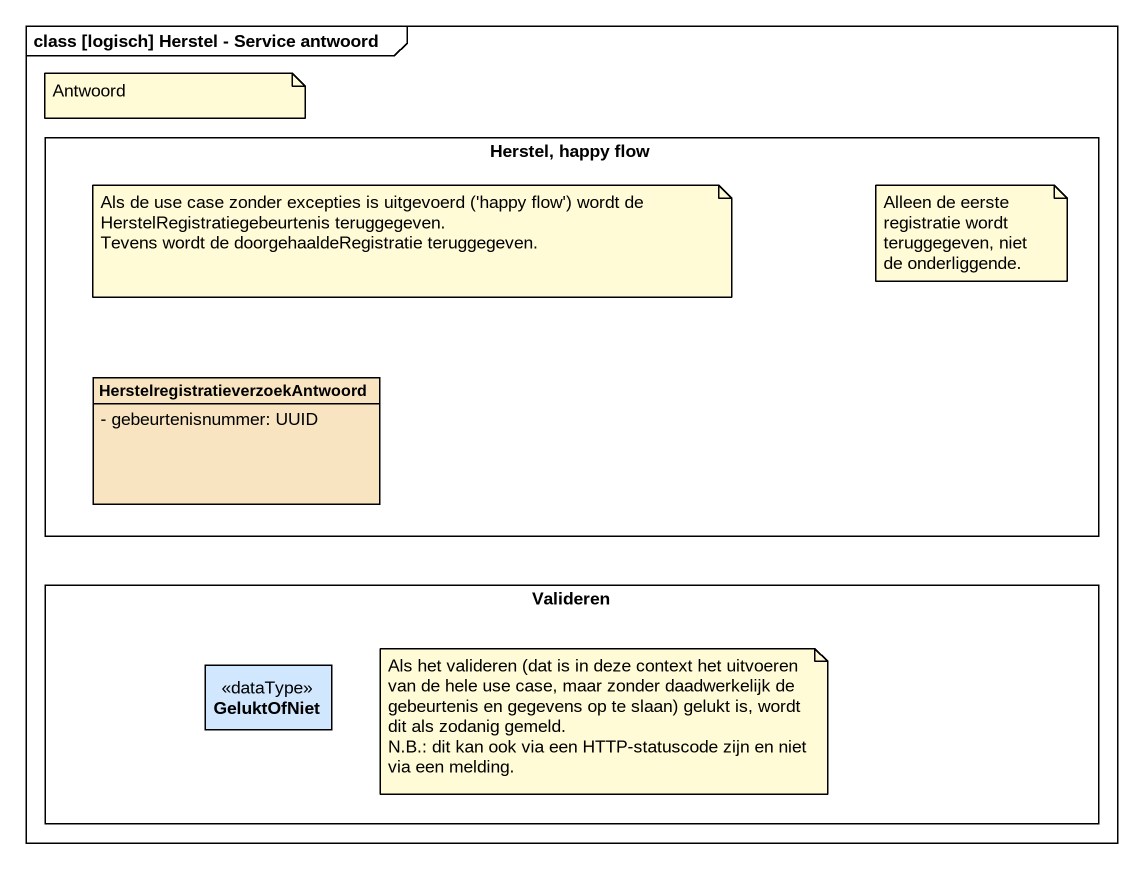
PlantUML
@startuml
mainframe class [logisch] Herstel - Service antwoord
hide circle
hide empty members
skinparam classAttributeIconSize 0
rectangle "Herstel, happy flow" as Herstel_happy_flow {
  class "HerstelregistratieverzoekAntwoord" as HerstelregistratieverzoekAnt #F8E4C0 {
    - gebeurtenisnummer: UUID
  }
}
rectangle Valideren {
  class GeluktOfNiet <<dataType>> #D0E7FE
}
note as N1
  Antwoord
end note
note as N2
  Als de use case zonder excepties is uitgevoerd ('happy flow') wordt de HerstelRegistratiegebeurtenis teruggegeven.
  Tevens wordt de doorgehaaldeRegistratie teruggegeven.
end note
note as N3
  Alleen de eerste registratie wordt teruggegeven, niet de onderliggende.
end note
note as N4
  Als het valideren (dat is in deze context het uitvoeren van de hele use case, maar zonder daadwerkelijk de gebeurtenis en gegevens op te slaan) gelukt is, wordt dit als zodanig gemeld.
  N.B.: dit kan ook via een HTTP-statuscode zijn en niet via een melding.
end note
@enduml
